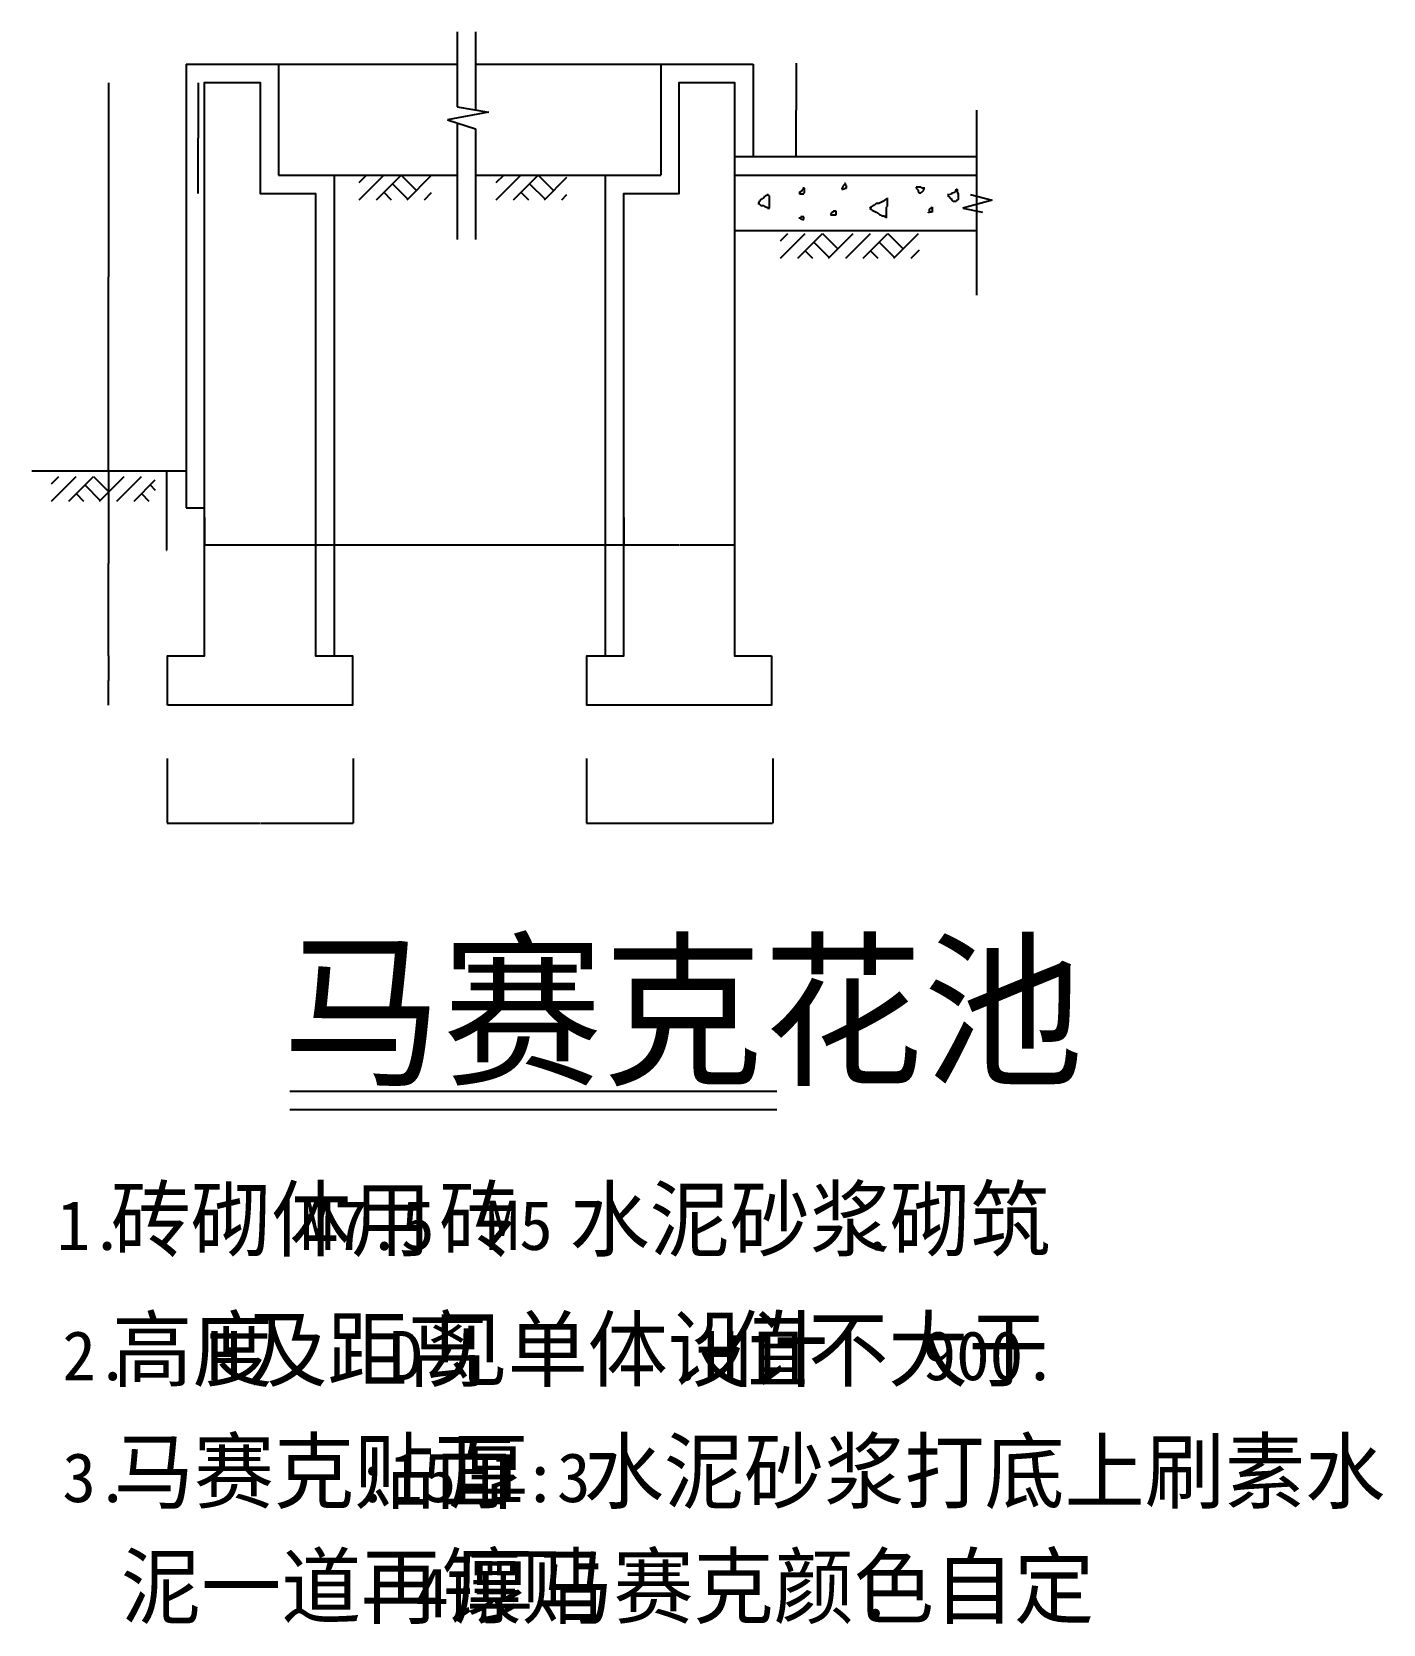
# Model space of a CAD drawing. Header units: metres. Extents: x 41335 to 52297, y -10940 to 1978.
import ezdxf

# ---------------------------------------------------------------- set-up
doc = ezdxf.new("R2010")
doc.units = ezdxf.units.M
for name, color, linetype in [('LVTRY', 6, 'Continuous'), ('PUB_DIM', 3, 'Continuous'), ('PUB_HATCH', 7, 'Continuous'), ('PUB_TEXT', 7, 'Continuous'), ('WINDOW', 3, 'Continuous')]:
    doc.layers.add(name, color=color, linetype=linetype)
doc.dimstyles.get("Standard").update_dxf_attribs({"dimtxt": 2.5, "dimasz": 2.5, "dimexe": 1.25, "dimexo": 0.625, "dimtad": 1, "dimcen": 2.5, "dimazin": 3, "dimtfac": 1, "dimtmove": 0, "dimatfit": 3})

# ---------------------------------------------------------------- blocks, each defined once
blk = doc.blocks.new('*D1')
for p, q in [((43635.99, -1961.71), (43635.99, -2185.99)), ((46135.99, -1961.71), (46135.99, -2185.99)), ((44885.49, -2185.99), (43635.74, -2185.99)), ((46136.24, -2185.99), (44886.49, -2185.99))]:
    blk.add_line(p, q)
at = {"layer": 'Defpoints'}
for p in [(43635.99, -1961.71), (46135.99, -1961.71), (46135.99, -2185.99)]:
    blk.add_point(p, dxfattribs=at)
at = {"layer": 'PUB_DIM', "insert": (44885.99, -2185.99), "char_height": 1, "attachment_point": 5}
blk.add_mtext('D', dxfattribs=at)
blk = doc.blocks.new('*D2')
for p, q in [((45834.07, -3915.84), (45834.07, -4441.98)), ((47344.37, -3915.84), (47344.37, -4441.98)), ((45834.32, -4441.98), (46587.72, -4441.98)), ((46590.72, -4441.98), (47344.12, -4441.98))]:
    blk.add_line(p, q)
at = {"layer": 'Defpoints'}
for p in [(45834.07, -3915.84), (47344.37, -3915.84), (45834.07, -4441.98)]:
    blk.add_point(p, dxfattribs=at)
at = {"layer": 'WINDOW', "insert": (46589.22, -4441.98), "char_height": 1, "attachment_point": 5}
blk.add_mtext('370', dxfattribs=at)
blk = doc.blocks.new('*D3')
for p, q in [((46135.99, -1961.71), (46135.99, -2185.99)), ((47035.99, -1961.71), (47035.99, -2185.99)), ((46584.49, -2185.99), (46135.74, -2185.99)), ((47036.24, -2185.99), (46587.49, -2185.99))]:
    blk.add_line(p, q)
at = {"layer": 'Defpoints'}
for p in [(46135.99, -1961.71), (47035.99, -1961.71), (47035.99, -2185.99)]:
    blk.add_point(p, dxfattribs=at)
at = {"layer": 'PUB_DIM', "insert": (46585.99, -2185.99), "char_height": 1, "attachment_point": 5}
blk.add_mtext('240', dxfattribs=at)
blk = doc.blocks.new('*D4')
for p, q in [((47535.15, 1724.13), (47535.15, 1342.83)), ((47534.9, 1342.83), (47534.65, 1342.83)), ((47535.15, 961.54), (47535.15, 1342.83)), ((47535.15, 1342.83), (47535.15, 1342.83)), ((47535.4, 1342.83), (47535.65, 1342.83))]:
    blk.add_line(p, q)
at = {"layer": 'Defpoints'}
for p in [(47535.15, 1724.13), (47535.15, 1342.83), (47535.15, 961.54)]:
    blk.add_point(p, dxfattribs=at)
at = {"layer": 'WINDOW', "insert": (47535.15, 1343.955), "char_height": 1, "attachment_point": 5}
blk.add_mtext('150', dxfattribs=at)
blk = doc.blocks.new('*D5')
for p, q in [((41955.49, 1565.96), (41955.49, -8.86)), ((41955.24, -8.86), (41954.99, -8.86)), ((41955.49, -1583.68), (41955.49, -8.86)), ((41955.49, -8.86), (41955.49, -8.86)), ((41955.74, -8.86), (41955.99, -8.86))]:
    blk.add_line(p, q)
at = {"layer": 'Defpoints'}
for p in [(41955.49, 1565.96), (41955.49, -8.86), (41955.49, -1583.68)]:
    blk.add_point(p, dxfattribs=at)
at = {"layer": 'PUB_DIM', "insert": (41955.49, -7.735), "char_height": 1, "attachment_point": 5}
blk.add_mtext('H', dxfattribs=at)
blk = doc.blocks.new('*D6')
for p, q in [((41955.49, -3083.68), (41955.49, -3283.86)), ((41955.24, -3283.86), (41954.99, -3283.86)), ((41955.49, -3484.04), (41955.49, -3283.86)), ((41955.49, -3283.86), (41955.49, -3283.86)), ((41955.74, -3283.86), (41955.99, -3283.86))]:
    blk.add_line(p, q)
at = {"layer": 'Defpoints'}
for p in [(41955.49, -3083.68), (41955.49, -3283.86), (41955.49, -3484.04)]:
    blk.add_point(p, dxfattribs=at)
at = {"layer": 'PUB_DIM', "insert": (41955.49, -3282.735), "char_height": 1, "attachment_point": 5}
blk.add_mtext('120', dxfattribs=at)
blk = doc.blocks.new('*D7')
for p, q in [((42431.91, -3915.84), (42431.91, -4441.98)), ((43942.21, -3915.84), (43942.21, -4441.98)), ((42432.16, -4441.98), (43185.56, -4441.98)), ((43188.56, -4441.98), (43941.96, -4441.98))]:
    blk.add_line(p, q)
at = {"layer": 'Defpoints'}
for p in [(42431.91, -3915.84), (43942.21, -3915.84), (42431.91, -4441.98)]:
    blk.add_point(p, dxfattribs=at)
at = {"layer": 'WINDOW', "insert": (43187.06, -4441.98), "char_height": 1, "attachment_point": 5}
blk.add_mtext('370', dxfattribs=at)
blk = doc.blocks.new('*D8')
for p, q in [((42428.11, -1585.4), (42428.11, -2225.63)), ((42428.11, -1887.73), (42428.11, -2225.63)), ((42427.86, -2225.63), (42427.61, -2225.63)), ((42428.11, -2225.63), (42428.11, -2225.63)), ((42428.36, -2225.63), (42428.61, -2225.63))]:
    blk.add_line(p, q)
at = {"layer": 'Defpoints'}
for p in [(42428.11, -1585.4), (42428.11, -1887.73), (42428.11, -2225.63)]:
    blk.add_point(p, dxfattribs=at)
at = {"layer": 'WINDOW', "insert": (42428.11, -2224.505), "char_height": 1, "attachment_point": 5}
blk.add_mtext('100', dxfattribs=at)
blk = doc.blocks.new('*D9')
for p, q in [((41955.49, -1583.68), (41955.49, -2333.68)), ((41955.24, -2333.68), (41954.99, -2333.68)), ((41955.49, -3083.68), (41955.49, -2333.68)), ((41955.49, -2333.68), (41955.49, -2333.68)), ((41955.74, -2333.68), (41955.99, -2333.68))]:
    blk.add_line(p, q)
at = {"layer": 'Defpoints'}
for p in [(41955.49, -1583.68), (41955.49, -2333.68), (41955.49, -3083.68)]:
    blk.add_point(p, dxfattribs=at)
at = {"layer": 'PUB_DIM', "insert": (41955.49, -2332.555), "char_height": 1, "attachment_point": 5}
blk.add_mtext('380', dxfattribs=at)
blk = doc.blocks.new('*D10')
for p, q in [((42735.99, -1961.71), (42735.99, -2185.99)), ((43635.99, -1961.71), (43635.99, -2185.99)), ((43184.49, -2185.99), (42735.74, -2185.99)), ((43636.24, -2185.99), (43187.49, -2185.99))]:
    blk.add_line(p, q)
at = {"layer": 'Defpoints'}
for p in [(42735.99, -1961.71), (43635.99, -1961.71), (43635.99, -2185.99)]:
    blk.add_point(p, dxfattribs=at)
at = {"layer": 'PUB_DIM', "insert": (43185.99, -2185.99), "char_height": 1, "attachment_point": 5}
blk.add_mtext('240', dxfattribs=at)
blk = doc.blocks.new('*D11')
for p, q in [((42685.13, 1565.96), (42685.13, 1116.14)), ((42684.88, 1116.14), (42684.63, 1116.14)), ((42685.13, 666.32), (42685.13, 1116.14)), ((42685.13, 1116.14), (42685.13, 1116.14)), ((42685.38, 1116.14), (42685.63, 1116.14))]:
    blk.add_line(p, q)
at = {"layer": 'Defpoints'}
for p in [(42685.13, 1565.96), (42685.13, 1116.14), (42685.13, 666.32)]:
    blk.add_point(p, dxfattribs=at)
at = {"layer": 'PUB_DIM', "insert": (42685.13, 1117.265), "char_height": 1, "attachment_point": 5}
blk.add_mtext('120', dxfattribs=at)

msp = doc.modelspace()

# ---------------------------------------------------------------- linework, layer by layer
at = {"layer": 'LVTRY'}
for p, q in [((47286.94, 647.93), (47279.22, 640.21)), ((47294.67, 647.93), (47286.94, 647.93)), ((47302.4, 655.65), (47294.67, 647.93)), ((47302.4, 663.38), (47302.4, 655.65)), ((47310.13, 655.65), (47302.4, 655.65)), ((47310.13, 647.93), (47310.13, 655.65)), ((47317.85, 647.93), (47310.13, 647.93)), ((47317.85, 547.54), (47317.85, 647.93)), ((47557.4, 671.1), (47565.13, 663.38)), ((47565.13, 671.1), (47557.4, 671.1)), ((47580.58, 686.54), (47565.13, 678.82)), ((47565.13, 678.82), (47565.13, 671.1)), ((47565.13, 663.38), (47596.04, 663.38)), ((47588.31, 701.99), (47580.58, 694.27)), ((47580.58, 694.27), (47580.58, 686.54)), ((47596.04, 709.71), (47588.31, 701.99)), ((47596.04, 709.71), (47596.04, 717.43)), ((47603.77, 709.71), (47596.04, 709.71)), ((47596.04, 671.1), (47603.77, 671.1)), ((47596.04, 663.38), (47596.04, 671.1)), ((47603.77, 671.1), (47603.77, 709.71)), ((47912.86, 717.43), (47905.14, 709.71)), ((47905.14, 709.71), (47905.14, 701.99)), ((47905.14, 701.99), (47912.86, 701.99)), ((47928.32, 740.6), (47912.86, 725.15)), ((47912.86, 725.15), (47912.86, 717.43)), ((47912.86, 701.99), (47936.05, 709.71)), ((47936.05, 748.32), (47928.32, 748.32)), ((47936.05, 732.88), (47936.05, 748.32)), ((47943.77, 732.88), (47936.05, 732.88)), ((47936.05, 709.71), (47943.77, 709.71)), ((47943.77, 709.71), (47943.77, 732.88)), ((48546.51, 717.43), (48507.87, 717.43)), ((48507.87, 717.43), (48507.87, 709.71)), ((48507.87, 709.71), (48515.6, 701.99)), ((48515.6, 701.99), (48523.33, 694.27)), ((48523.33, 694.27), (48523.33, 686.54)), ((48523.33, 686.54), (48531.06, 678.82)), ((48531.06, 678.82), (48531.06, 671.1)), ((48531.06, 671.1), (48546.51, 671.1)), ((48554.24, 709.71), (48546.51, 717.43)), ((48546.51, 671.1), (48554.24, 678.82)), ((48577.42, 709.71), (48554.24, 709.71)), ((48554.24, 678.82), (48561.97, 686.54)), ((48561.97, 686.54), (48569.69, 694.27)), ((48569.69, 709.71), (48577.42, 709.71)), ((48569.69, 694.27), (48569.69, 709.71)), ((48770.61, 640.21), (48770.61, 663.38)), ((48786.06, 663.38), (48793.79, 663.38)), ((48786.06, 655.65), (48786.06, 663.38)), ((48793.79, 663.38), (48801.51, 671.1)), ((48801.51, 671.1), (48824.7, 678.82)), ((48824.7, 678.82), (48832.42, 694.27)), ((48832.42, 701.99), (48840.15, 701.99)), ((48832.42, 694.27), (48832.42, 701.99)), ((48840.15, 701.99), (48840.15, 678.82)), ((48840.15, 678.82), (48847.88, 663.38)), ((48847.88, 663.38), (48847.88, 617.04)), ((47225.12, 586.16), (47232.85, 586.16)), ((47232.85, 586.16), (47225.12, 586.16)), ((47232.85, 601.6), (47232.85, 586.16)), ((47240.58, 601.6), (47232.85, 601.6)), ((47232.85, 586.16), (47240.58, 578.43)), ((47248.31, 617.04), (47240.58, 609.32)), ((47240.58, 609.32), (47240.58, 601.6)), ((47240.58, 578.43), (47248.31, 570.71)), ((47256.03, 617.04), (47248.31, 617.04)), ((47248.31, 570.71), (47271.49, 570.71)), ((47256.03, 624.77), (47256.03, 617.04)), ((47263.76, 624.77), (47256.03, 624.77)), ((47271.49, 632.49), (47263.76, 624.77)), ((47271.49, 640.21), (47271.49, 632.49)), ((47279.22, 640.21), (47271.49, 640.21)), ((47271.49, 570.71), (47279.22, 562.99)), ((47279.22, 562.99), (47294.67, 555.27)), ((47294.67, 555.27), (47302.4, 555.27)), ((47302.4, 555.27), (47302.4, 547.54)), ((47302.4, 547.54), (47317.85, 547.54)), ((47858.77, 524.38), (47835.59, 524.38)), ((47843.32, 524.38), (47835.59, 516.66)), ((47843.32, 532.1), (47843.32, 524.38)), ((47858.77, 493.49), (47858.77, 524.38)), ((48144.69, 555.27), (48129.23, 547.54)), ((48129.23, 547.54), (48144.69, 539.82)), ((48152.41, 562.99), (48144.69, 555.27)), ((48144.69, 539.82), (48152.41, 532.1)), ((48160.14, 570.71), (48152.41, 562.99)), ((48152.41, 532.1), (48167.87, 524.38)), ((48167.87, 570.71), (48160.14, 570.71)), ((48183.32, 586.16), (48167.87, 570.71)), ((48167.87, 524.38), (48183.32, 516.66)), ((48206.5, 586.16), (48183.32, 586.16)), ((48237.41, 601.6), (48206.5, 586.16)), ((48260.6, 617.04), (48237.41, 601.6)), ((48268.32, 624.77), (48260.6, 617.04)), ((48276.05, 624.77), (48268.32, 624.77)), ((48268.32, 555.27), (48276.05, 562.99)), ((48268.32, 470.32), (48268.32, 555.27)), ((48276.05, 562.99), (48276.05, 632.49)), ((48616.06, 539.82), (48623.78, 547.54)), ((48616.06, 516.66), (48616.06, 539.82)), ((48623.78, 547.54), (48631.51, 547.54)), ((48631.51, 555.27), (48639.24, 555.27)), ((48631.51, 547.54), (48631.51, 555.27)), ((48639.24, 555.27), (48639.24, 516.66)), ((48778.33, 640.21), (48770.61, 640.21)), ((48786.06, 632.49), (48778.33, 640.21)), ((48786.06, 624.77), (48786.06, 632.49)), ((48801.51, 617.04), (48786.06, 624.77)), ((48801.51, 609.32), (48801.51, 617.04)), ((48809.24, 601.6), (48801.51, 609.32)), ((48832.42, 601.6), (48809.24, 601.6)), ((48832.42, 609.32), (48832.42, 601.6)), ((48840.15, 609.32), (48832.42, 609.32)), ((48847.88, 617.04), (48840.15, 609.32)), ((47557.4, 470.32), (47565.13, 470.32)), ((47565.13, 470.32), (47572.86, 462.6)), ((47572.86, 478.04), (47572.86, 470.32)), ((47596.04, 478.04), (47572.86, 478.04)), ((47572.86, 462.6), (47588.31, 454.88)), ((47588.31, 454.88), (47596.04, 454.88)), ((47596.04, 454.88), (47596.04, 478.04)), ((47820.13, 501.21), (47812.41, 493.49)), ((47812.41, 493.49), (47858.77, 493.49)), ((47820.13, 508.93), (47820.13, 501.21)), ((47827.86, 508.93), (47820.13, 508.93)), ((47827.86, 516.66), (47827.86, 508.93)), ((47835.59, 516.66), (47827.86, 516.66)), ((48183.32, 516.66), (48191.05, 508.93)), ((48191.05, 508.93), (48198.78, 508.93)), ((48198.78, 508.93), (48206.5, 501.21)), ((48206.5, 501.21), (48214.23, 493.49)), ((48214.23, 493.49), (48221.96, 493.49)), ((48221.96, 493.49), (48229.69, 485.77)), ((48229.69, 485.77), (48245.14, 485.77)), ((48245.14, 485.77), (48260.6, 478.04)), ((48260.6, 478.04), (48268.32, 470.32)), ((48608.33, 516.66), (48616.06, 516.66)), ((48608.33, 508.93), (48608.33, 516.66)), ((48639.24, 516.66), (48616.06, 516.66))]:
    msp.add_line(p, q, dxfattribs=at)
at = {"layer": 'PUB_HATCH'}
for p, q in [((43989.9, 616.32), (44189.9, 816.32)), ((43989.9, 756.32), (44049.9, 816.32)), ((44129.9, 616.32), (44329.9, 816.32)), ((44329.9, 816.32), (44454.9, 691.32)), ((44379.9, 616.32), (44578.13, 814.55)), ((45102.76, 616.32), (45302.76, 816.32)), ((45102.76, 756.32), (45162.76, 816.32)), ((45242.76, 616.32), (45442.76, 816.32)), ((45442.76, 816.32), (45567.76, 691.32)), ((45492.76, 616.32), (45675.09, 798.65)), ((44189.9, 676.32), (44249.9, 616.32)), ((44259.9, 746.32), (44384.9, 621.32)), ((44519.9, 616.32), (44578.13, 674.55)), ((45302.76, 676.32), (45362.76, 616.32)), ((45372.76, 746.32), (45497.76, 621.32)), ((45632.76, 616.32), (45675.09, 658.65)), ((47407.96, 141.94), (47607.96, 341.94)), ((47407.96, 281.94), (47467.96, 341.94)), ((47547.96, 141.94), (47747.96, 341.94)), ((47677.96, 271.94), (47802.96, 146.94)), ((47747.96, 341.94), (47872.96, 216.94)), ((47797.96, 141.94), (47997.96, 341.94)), ((47937.96, 141.94), (48137.96, 341.94)), ((48077.96, 141.94), (48277.96, 341.94)), ((48207.96, 271.94), (48332.96, 146.94)), ((48277.96, 341.94), (48402.96, 216.94)), ((48327.96, 141.94), (48527.96, 341.94)), ((47607.96, 201.94), (47667.96, 141.94)), ((48137.96, 201.94), (48197.96, 141.94)), ((48467.96, 141.94), (48536.72, 210.69)), ((41493.93, -1828.08), (41693.93, -1628.08)), ((41493.93, -1688.08), (41553.93, -1628.08)), ((41633.93, -1828.08), (41833.93, -1628.08)), ((41833.93, -1628.08), (41958.93, -1753.08)), ((41883.93, -1828.08), (42083.93, -1628.08)), ((42023.93, -1828.08), (42223.93, -1628.08)), ((42163.93, -1828.08), (42336.52, -1655.49)), ((41693.93, -1768.08), (41753.93, -1828.08)), ((41763.93, -1698.08), (41888.93, -1823.08)), ((42223.93, -1768.08), (42283.93, -1828.08)), ((42293.93, -1698.08), (42336.52, -1740.67))]:
    msp.add_line(p, q, dxfattribs=at)
at = {"layer": 'PUB_TEXT'}
for points in [[(43428.1, -6615.55), (47378.1, -6615.55)], [(43428.1, -6765.55), (47378.1, -6765.55)]]:
    msp.add_lwpolyline(points, dxfattribs=at)
at = {"layer": 'WINDOW'}
for p, q in [((44784.8, 1978.32), (44784.8, 1369.31)), ((44934.8, 1978.32), (44934.8, 1344.33)), ((42585.98, 1716.32), (44784.8, 1716.32)), ((42585.98, 1716.32), (42585.98, -1883.68)), ((43335.98, 1716.32), (43335.98, 816.32)), ((44934.8, 1716.32), (47185.98, 1716.32)), ((46435.98, 1716.32), (46435.98, 816.32)), ((47185.98, 1716.32), (47185.98, 966.32)), ((45039.17, 1326.95), (44705.31, 1263.4)), ((44784.8, 1369.31), (45039.17, 1326.95)), ((48997.76, 1342.83), (48997.76, 816.32)), ((44705.31, 1263.4), (44934.8, 1191.73)), ((44784.8, 1238.57), (44784.8, 294.28)), ((44934.8, 1191.73), (44934.8, 294.28)), ((47035.98, 966.32), (48997.76, 966.32)), ((43335.98, 816.32), (44784.8, 816.32)), ((43785.98, 816.32), (43785.98, -3083.68)), ((44934.8, 816.32), (46435.98, 816.32)), ((45985.98, 816.32), (45985.98, -3083.68)), ((48997.76, 816.32), (48997.76, -158.09)), ((48950.07, 659.68), (49124.94, 612.02)), ((49124.94, 612.02), (48886.47, 548.47)), ((48886.47, 548.47), (49045.45, 516.7)), ((42585.98, -1883.68), (42735.98, -1883.68))]:
    msp.add_line(p, q, dxfattribs=at)
for points in [[(42435.98, -3483.68), (42435.98, -3083.68), (42735.98, -3083.68), (42735.98, 1566.32), (43185.98, 1566.32), (43185.98, 666.32), (43635.98, 666.32), (43635.98, -3083.68), (43935.98, -3083.68), (43935.98, -3483.68)], [(47335.98, -3083.68), (47335.98, -3483.68), (45835.98, -3483.68), (45835.98, -3083.68), (46135.98, -3083.68), (46135.98, 666.32), (46585.98, 666.32), (46585.98, 1566.32), (47035.98, 1566.32), (47035.98, -3083.68)]]:
    msp.add_lwpolyline(points, close=True, dxfattribs=at)
for points in [[(47035.98, 816.32), (48997.76, 816.32)], [(47035.98, 366.32), (48997.76, 366.32)], [(41334.95, -1583.68), (42585.98, -1583.68)]]:
    msp.add_lwpolyline(points, dxfattribs=at)

# ---------------------------------------------------------------- texts
at = {"layer": 'PUB_TEXT'}
for s, height, p in [('马赛克花池', 1000, (43365.6, -6465.55)), ('砖砌体用', 500, (41975.89, -7904.19)), ('砖', 500, (44638.25, -7904.19)), ('水泥砂浆砌筑', 500, (45697.02, -7904.19)), ('1.', 400, (41536.95, -7904.19)), ('M7.5', 400, (43513.6, -7904.19)), ('M5', 400, (45016.91, -7904.19)), ('.', 400, (48056.77, -7904.19)), ('高度', 500, (41986.96, -8960.81)), ('及距离', 500, (43082.65, -8960.81)), ('见单体设计', 500, (44543.69, -8960.81)), ('值不大于', 500, (46982.31, -8960.81)), ('2.', 400, (41582.66, -8960.81)), ('H', 400, (42759.31, -8960.81)), ('D', 400, (44232.95, -8960.81)), ('.H', 400, (46512.89, -8960.81)), ('900.', 400, (48560.45, -8960.81)), ('马赛克贴面', 500, (41999.56, -9949.99)), ('厚', 500, (44711.96, -9949.99)), ('水泥砂浆打底上刷素水', 500, (45812.77, -9949.99)), ('3.', 400, (41582.66, -9949.99)), ('1:3', 400, (45050.68, -9949.99)), (':15', 400, (43962.46, -9949.99)), ('泥一道再镶贴', 500, (42057.22, -10883.43)), ('厚马赛克颜色自定', 500, (44752.4, -10883.43)), ('4', 400, (44444.81, -10883.43)), ('.', 400, (48042.17, -10883.43))]:
    msp.add_text(s, height=height, dxfattribs=at).set_placement(p)

# ---------------------------------------------------------------- dimensions: what is measured, and where the dimension line sits
at = {"layer": 'PUB_DIM'}
for base, p1, p2, text, picture, middle in [((41955.49, -8.86), (41955.49, -1583.68), (41955.49, 1565.96), 'H', '*D5', (41955.49, -7.735)), ((42685.13, 1116.14), (42685.13, 666.32), (42685.13, 1565.96), '120', '*D11', (42685.13, 1117.265)), ((41955.49, -2333.68), (41955.49, -3083.68), (41955.49, -1583.68), '380', '*D9', (41955.49, -2332.555)), ((43635.99, -2185.99), (43635.99, -1961.71), (42735.99, -1961.71), '240', '*D10', (43185.99, -2185.99)), ((46135.99, -2185.99), (46135.99, -1961.71), (43635.99, -1961.71), 'D', '*D1', (44885.99, -2185.99)), ((47035.99, -2185.99), (47035.99, -1961.71), (46135.99, -1961.71), '240', '*D3', (46585.99, -2185.99)), ((41955.49, -3283.86), (41955.49, -3484.04), (41955.49, -3083.68), '120', '*D6', (41955.49, -3282.735))]:
    dim = msp.add_linear_dim(base=base, p1=p1, p2=p2, text=text, dimstyle='Standard', dxfattribs=at)
    dim.commit()
    dim.dimension.update_dxf_attribs({"geometry": picture, "text_midpoint": middle})
at = {"layer": 'WINDOW'}
for base, p1, p2, text, picture, middle in [((47535.15, 1342.83), (47535.15, 1724.13), (47535.15, 961.54), '150', '*D4', (47535.15, 1343.955)), ((42428.11, -2225.63), (42428.11, -1585.4), (42428.11, -1887.73), '100', '*D8', (42428.11, -2224.505)), ((42431.91, -4441.98), (42431.91, -3915.84), (43942.21, -3915.84), '370', '*D7', (43187.06, -4441.98)), ((45834.07, -4441.98), (45834.07, -3915.84), (47344.37, -3915.84), '370', '*D2', (46589.22, -4441.98))]:
    dim = msp.add_linear_dim(base=base, p1=p1, p2=p2, text=text, dimstyle='Standard', dxfattribs=at)
    dim.commit()
    dim.dimension.update_dxf_attribs({"geometry": picture, "text_midpoint": middle})

doc.saveas('drawing.dxf')
